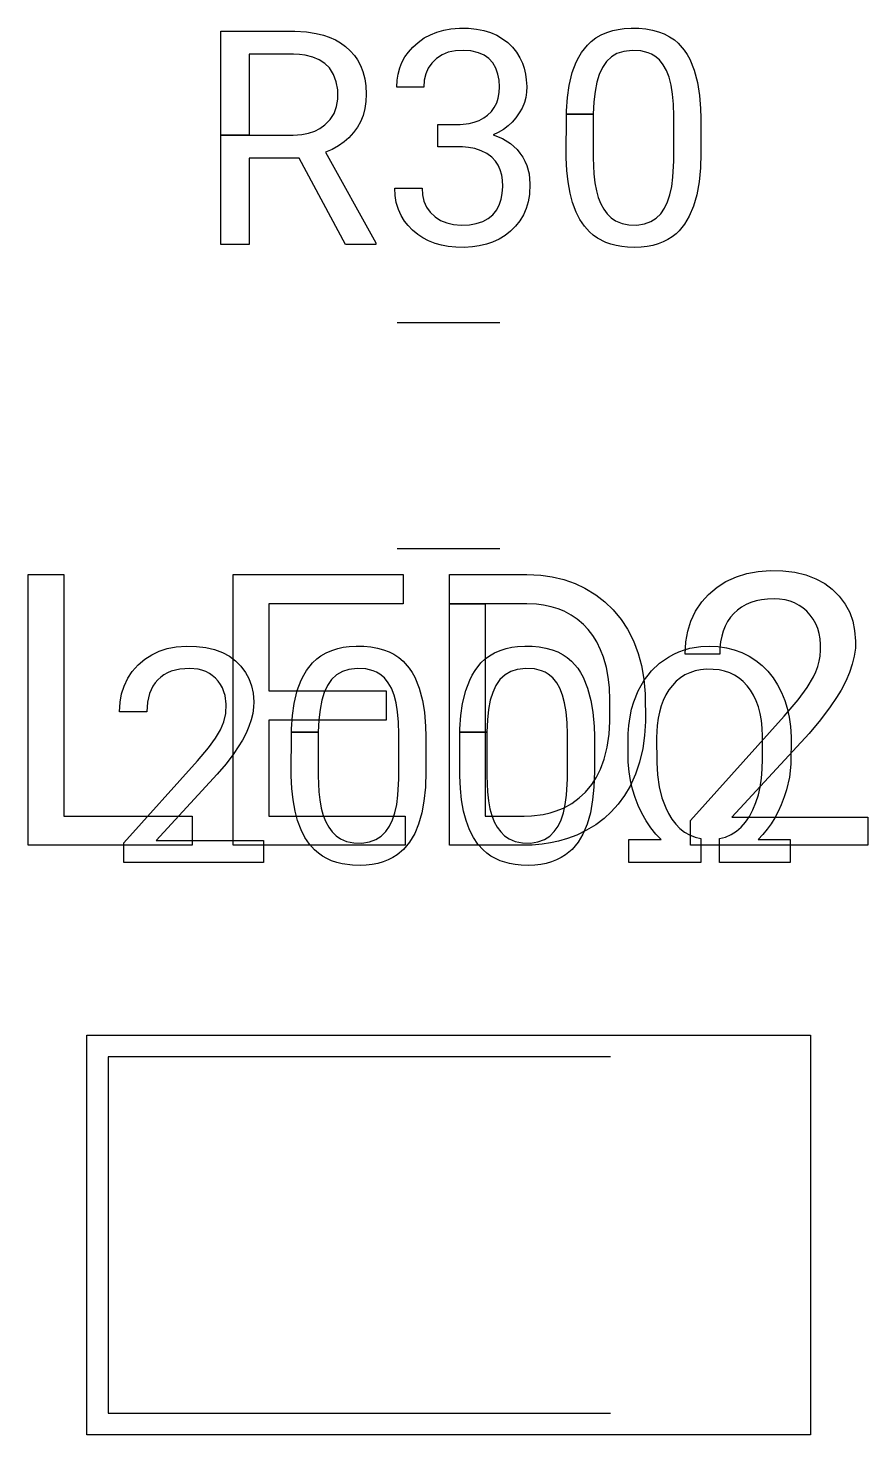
# Model space of a CAD drawing. Header units: inches. Extents: x 3.88 to 7.82, y -6.06 to -2.14.
# Drawn here: x 6.8722 to 7.0252, y -6.0285 to -5.7722 of the extents above; entities that cross this region are included whole.
import ezdxf

# ---------------------------------------------------------------- set-up
doc = ezdxf.new("R2010")
doc.units = ezdxf.units.IN
doc.header["$MEASUREMENT"] = 0
doc.layers.add('F.Silkscreen', color=41, linetype='CONTINUOUS', true_color=0xf2eda1)

msp = doc.modelspace()

# ---------------------------------------------------------------- linework, layer by layer
at = {"layer": 'F.Silkscreen', "linetype": 'CONTINUOUS'}
for p, q in [((6.90732, -5.77699), (6.90732, -5.77278)), ((6.90732, -5.77278), (6.92081, -5.77278)), ((6.92081, -5.77278), (6.92293, -5.77292)), ((6.92293, -5.77292), (6.9247, -5.7732)), ((6.9247, -5.7732), (6.926, -5.77352)), ((6.926, -5.77352), (6.92707, -5.77389)), ((6.92707, -5.77389), (6.9282, -5.77439)), ((6.9282, -5.77439), (6.92911, -5.77491)), ((6.94326, -5.77483), (6.9444, -5.77402)), ((6.9444, -5.77402), (6.94551, -5.77342)), ((6.94551, -5.77342), (6.94669, -5.77294)), ((6.94669, -5.77294), (6.94794, -5.77259)), ((6.94794, -5.77259), (6.94926, -5.77235)), ((6.94926, -5.77235), (6.95082, -5.77223)), ((6.95082, -5.77223), (6.95248, -5.77226)), ((6.95248, -5.77226), (6.95391, -5.77241)), ((6.95391, -5.77241), (6.95524, -5.77267)), ((6.95524, -5.77267), (6.95648, -5.77305)), ((6.95648, -5.77305), (6.95762, -5.77354)), ((6.95762, -5.77354), (6.95867, -5.77415)), ((6.95867, -5.77415), (6.95962, -5.77487)), ((6.97414, -5.77531), (6.97481, -5.77467)), ((6.97481, -5.77467), (6.97568, -5.77402)), ((6.97568, -5.77402), (6.97662, -5.77347)), ((6.97662, -5.77347), (6.97764, -5.77302)), ((6.97764, -5.77302), (6.97874, -5.77267)), ((6.97874, -5.77267), (6.97975, -5.77245)), ((6.97975, -5.77245), (6.98081, -5.77231)), ((6.98081, -5.77231), (6.98213, -5.77223)), ((6.98213, -5.77223), (6.98348, -5.77225)), ((6.98348, -5.77225), (6.98476, -5.77237)), ((6.98476, -5.77237), (6.98596, -5.77258)), ((6.98596, -5.77258), (6.98709, -5.77289)), ((6.98709, -5.77289), (6.98813, -5.77329)), ((6.98813, -5.77329), (6.98909, -5.77379)), ((6.98909, -5.77379), (6.98997, -5.77439)), ((6.98997, -5.77439), (6.99066, -5.77498)), ((6.90732, -5.79171), (6.90732, -5.77699)), ((6.92057, -5.77699), (6.91248, -5.77699)), ((6.91248, -5.77699), (6.91248, -5.79171)), ((6.92165, -5.77705), (6.92057, -5.77699)), ((6.92266, -5.77718), (6.92165, -5.77705)), ((6.92409, -5.77753), (6.92266, -5.77718)), ((6.92911, -5.77491), (6.93005, -5.77558)), ((6.93005, -5.77558), (6.93091, -5.77635)), ((6.93091, -5.77635), (6.93166, -5.77719)), ((6.93166, -5.77719), (6.93222, -5.77801)), ((6.94088, -5.77746), (6.9415, -5.77659)), ((6.9415, -5.77659), (6.94231, -5.77568)), ((6.94231, -5.77568), (6.94326, -5.77483)), ((6.94767, -5.77708), (6.94665, -5.77775)), ((6.94876, -5.77663), (6.94767, -5.77708)), ((6.95006, -5.77636), (6.94876, -5.77663)), ((6.95151, -5.77628), (6.95006, -5.77636)), ((6.9529, -5.77639), (6.95151, -5.77628)), ((6.95428, -5.77671), (6.9529, -5.77639)), ((6.95531, -5.77716), (6.95428, -5.77671)), ((6.95619, -5.77778), (6.95531, -5.77716)), ((6.95962, -5.77487), (6.96048, -5.7757)), ((6.96048, -5.7757), (6.96122, -5.77663)), ((6.96122, -5.77663), (6.96184, -5.77764)), ((6.97254, -5.77751), (6.97305, -5.77666)), ((6.97305, -5.77666), (6.97414, -5.77531)), ((6.97951, -5.77687), (6.97852, -5.77746)), ((6.98076, -5.77646), (6.97951, -5.77687)), ((6.98229, -5.77628), (6.98076, -5.77646)), ((6.98388, -5.77638), (6.98229, -5.77628)), ((6.98519, -5.77672), (6.98388, -5.77638)), ((6.98583, -5.777), (6.98519, -5.77672)), ((6.98641, -5.77735), (6.98583, -5.777)), ((6.99066, -5.77498), (6.99177, -5.77624)), ((6.99177, -5.77624), (6.9923, -5.77703)), ((6.9923, -5.77703), (6.99278, -5.7779)), ((6.92525, -5.77803), (6.92409, -5.77753)), ((6.92626, -5.77868), (6.92525, -5.77803)), ((6.92709, -5.77949), (6.92626, -5.77868)), ((6.92751, -5.78006), (6.92709, -5.77949)), ((6.93222, -5.77801), (6.93276, -5.77902)), ((6.93276, -5.77902), (6.93319, -5.78012)), ((6.93961, -5.78062), (6.93992, -5.77946)), ((6.93992, -5.77946), (6.94031, -5.77849)), ((6.94031, -5.77849), (6.94088, -5.77746)), ((6.94512, -5.77952), (6.94466, -5.78055)), ((6.94577, -5.7786), (6.94512, -5.77952)), ((6.94665, -5.77775), (6.94577, -5.7786)), ((6.9569, -5.77857), (6.95619, -5.77778)), ((6.95745, -5.77952), (6.9569, -5.77857)), ((6.95783, -5.78063), (6.95745, -5.77952)), ((6.96184, -5.77764), (6.96228, -5.77861)), ((6.96228, -5.77861), (6.96259, -5.77952)), ((6.96259, -5.77952), (6.96285, -5.78063)), ((6.97137, -5.78032), (6.97208, -5.77843)), ((6.97208, -5.77843), (6.97254, -5.77751)), ((6.97685, -5.77943), (6.97629, -5.78065)), ((6.9776, -5.77833), (6.97685, -5.77943)), ((6.97852, -5.77746), (6.9776, -5.77833)), ((6.98724, -5.77803), (6.98641, -5.77735)), ((6.98794, -5.77889), (6.98724, -5.77803)), ((6.98853, -5.77992), (6.98794, -5.77889)), ((6.99278, -5.7779), (6.99358, -5.77987)), ((6.99358, -5.77987), (6.99418, -5.78214)), ((6.92787, -5.78068), (6.92751, -5.78006)), ((6.92836, -5.78199), (6.92787, -5.78068)), ((6.92862, -5.78348), (6.92836, -5.78199)), ((6.93319, -5.78012), (6.93354, -5.78146)), ((6.93354, -5.78146), (6.93373, -5.78274)), ((6.93937, -5.78297), (6.93944, -5.7817)), ((6.93944, -5.7817), (6.93961, -5.78062)), ((6.94438, -5.7817), (6.94429, -5.78297)), ((6.94466, -5.78055), (6.94438, -5.7817)), ((6.95803, -5.78171), (6.95783, -5.78063)), ((6.95811, -5.78292), (6.95803, -5.78171)), ((6.96285, -5.78063), (6.96299, -5.78165)), ((6.96299, -5.78165), (6.96307, -5.78289)), ((6.9708, -5.78268), (6.97137, -5.78032)), ((6.97584, -5.7821), (6.97551, -5.78376)), ((6.97629, -5.78065), (6.97584, -5.7821)), ((6.98901, -5.78116), (6.98853, -5.77992)), ((6.98938, -5.78259), (6.98901, -5.78116)), ((6.99418, -5.78214), (6.99456, -5.7845)), ((6.92863, -5.78518), (6.92862, -5.78348)), ((6.93373, -5.78274), (6.93382, -5.78429)), ((6.93382, -5.78429), (6.93377, -5.78558)), ((6.94429, -5.78297), (6.93937, -5.78297)), ((6.95761, -5.78585), (6.95789, -5.78498)), ((6.95789, -5.78498), (6.95807, -5.78396)), ((6.95807, -5.78396), (6.95811, -5.78292)), ((6.96289, -5.78487), (6.96263, -5.7858)), ((6.96304, -5.78392), (6.96289, -5.78487)), ((6.96307, -5.78289), (6.96304, -5.78392)), ((6.97031, -5.7873), (6.97048, -5.78488)), ((6.97048, -5.78488), (6.9708, -5.78268)), ((6.97551, -5.78376), (6.9753, -5.78565)), ((6.98965, -5.78423), (6.98938, -5.78259)), ((6.98982, -5.78606), (6.98965, -5.78423)), ((6.99456, -5.7845), (6.99475, -5.78686)), ((6.92795, -5.78777), (6.92842, -5.78649)), ((6.92842, -5.78649), (6.92863, -5.78518)), ((6.93359, -5.78685), (6.93324, -5.78815)), ((6.93377, -5.78558), (6.93359, -5.78685)), ((6.95591, -5.7881), (6.95663, -5.78741)), ((6.95663, -5.78741), (6.95716, -5.7867)), ((6.95716, -5.7867), (6.95761, -5.78585)), ((6.96222, -5.78679), (6.96171, -5.78769)), ((6.96263, -5.7858), (6.96222, -5.78679)), ((6.97031, -5.78793), (6.97031, -5.7873)), ((6.9753, -5.78565), (6.9752, -5.78793)), ((6.98988, -5.78829), (6.98982, -5.78606)), ((6.99475, -5.78686), (6.9948, -5.78864)), ((6.92536, -5.79051), (6.92628, -5.78987)), ((6.92628, -5.78987), (6.92724, -5.78889)), ((6.92724, -5.78889), (6.92795, -5.78777)), ((6.93278, -5.78928), (6.93223, -5.79026)), ((6.93324, -5.78815), (6.93278, -5.78928)), ((6.94689, -5.79384), (6.94689, -5.78978)), ((6.94689, -5.78978), (6.95096, -5.78978)), ((6.95096, -5.78978), (6.95258, -5.7896)), ((6.95258, -5.7896), (6.95349, -5.78938)), ((6.95349, -5.78938), (6.95441, -5.78904)), ((6.95441, -5.78904), (6.95524, -5.7886)), ((6.95524, -5.7886), (6.95591, -5.7881)), ((6.95968, -5.79005), (6.95881, -5.79069)), ((6.96039, -5.78938), (6.95968, -5.79005)), ((6.9611, -5.78857), (6.96039, -5.78938)), ((6.96171, -5.78769), (6.9611, -5.78857)), ((6.97028, -5.79573), (6.97031, -5.78793)), ((6.97031, -5.78793), (6.9752, -5.78793)), ((6.9752, -5.78793), (6.97031, -5.78793)), ((6.9752, -5.78793), (6.9752, -5.79585)), ((6.98988, -5.7964), (6.98988, -5.78829)), ((6.9948, -5.78864), (6.9948, -5.79506)), ((6.90732, -5.81163), (6.90732, -5.79171)), ((6.90732, -5.79171), (6.91248, -5.79171)), ((6.91248, -5.79171), (6.90732, -5.79171)), ((6.91248, -5.79171), (6.92047, -5.79171)), ((6.92047, -5.79171), (6.92206, -5.7916)), ((6.92206, -5.7916), (6.9233, -5.79136)), ((6.9233, -5.79136), (6.92442, -5.79098)), ((6.92442, -5.79098), (6.92536, -5.79051)), ((6.93066, -5.79219), (6.92979, -5.79295)), ((6.93151, -5.79126), (6.93066, -5.79219)), ((6.93223, -5.79026), (6.93151, -5.79126)), ((6.95787, -5.79124), (6.95693, -5.79167)), ((6.95693, -5.79167), (6.95863, -5.79235)), ((6.95881, -5.79069), (6.95787, -5.79124)), ((6.95863, -5.79235), (6.96009, -5.79325)), ((6.92758, -5.79432), (6.92642, -5.79482)), ((6.92642, -5.79482), (6.93555, -5.81132)), ((6.92874, -5.79368), (6.92758, -5.79432)), ((6.92979, -5.79295), (6.92874, -5.79368)), ((6.95134, -5.79386), (6.94689, -5.79384)), ((6.95247, -5.79397), (6.95134, -5.79386)), ((6.9536, -5.79419), (6.95247, -5.79397)), ((6.95479, -5.79458), (6.9536, -5.79419)), ((6.95577, -5.79507), (6.95479, -5.79458)), ((6.95668, -5.79575), (6.95577, -5.79507)), ((6.96009, -5.79325), (6.96073, -5.79377)), ((6.96073, -5.79377), (6.96131, -5.79435)), ((6.96131, -5.79435), (6.96184, -5.79499)), ((6.96184, -5.79499), (6.96235, -5.79574)), ((6.9948, -5.79506), (6.99473, -5.79766)), ((6.92161, -5.79593), (6.91248, -5.79593)), ((6.91248, -5.79593), (6.91248, -5.81163)), ((6.93004, -5.81163), (6.92161, -5.79593)), ((6.95738, -5.79649), (6.95668, -5.79575)), ((6.95784, -5.79719), (6.95738, -5.79649)), ((6.95824, -5.79806), (6.95784, -5.79719)), ((6.96235, -5.79574), (6.96275, -5.79647)), ((6.96275, -5.79647), (6.96307, -5.79723)), ((6.96307, -5.79723), (6.96349, -5.79879)), ((6.97028, -5.79585), (6.97028, -5.79573)), ((6.97038, -5.79819), (6.97028, -5.79585)), ((6.9752, -5.79585), (6.97531, -5.79879)), ((6.98972, -5.79939), (6.98988, -5.7964)), ((6.99473, -5.79766), (6.99449, -5.80026)), ((6.95852, -5.79901), (6.95824, -5.79806)), ((6.95866, -5.79996), (6.95852, -5.79901)), ((6.9587, -5.8011), (6.95866, -5.79996)), ((6.96349, -5.79879), (6.96366, -5.8006)), ((6.9706, -5.80023), (6.97038, -5.79819)), ((6.97097, -5.80232), (6.9706, -5.80023)), ((6.97531, -5.79879), (6.9755, -5.80042)), ((6.98949, -5.80108), (6.98972, -5.79939)), ((6.99449, -5.80026), (6.99406, -5.80261)), ((6.93908, -5.80272), (6.93902, -5.8014)), ((6.93902, -5.8014), (6.94398, -5.8014)), ((6.93929, -5.80397), (6.93908, -5.80272)), ((6.94398, -5.8014), (6.94406, -5.80259)), ((6.94406, -5.80259), (6.94433, -5.80376)), ((6.95841, -5.80338), (6.95861, -5.80234)), ((6.95861, -5.80234), (6.9587, -5.8011)), ((6.96356, -5.80254), (6.96333, -5.80387)), ((6.96366, -5.8006), (6.96356, -5.80254)), ((6.97143, -5.80402), (6.97097, -5.80232)), ((6.9755, -5.80042), (6.97578, -5.80189)), ((6.97578, -5.80189), (6.97611, -5.80307)), ((6.98873, -5.8039), (6.98916, -5.80259)), ((6.98916, -5.80259), (6.98949, -5.80108)), ((6.99406, -5.80261), (6.99347, -5.80469)), ((6.93967, -5.80527), (6.93929, -5.80397)), ((6.94016, -5.80637), (6.93967, -5.80527)), ((6.94433, -5.80376), (6.9448, -5.80482)), ((6.9448, -5.80482), (6.94546, -5.80575)), ((6.95687, -5.80622), (6.95759, -5.80531)), ((6.95759, -5.80531), (6.9581, -5.80432)), ((6.9581, -5.80432), (6.95841, -5.80338)), ((6.96296, -5.80511), (6.96245, -5.80626)), ((6.96333, -5.80387), (6.96296, -5.80511)), ((6.97207, -5.80573), (6.97143, -5.80402)), ((6.97611, -5.80307), (6.97656, -5.80423)), ((6.97656, -5.80423), (6.9771, -5.80523)), ((6.9771, -5.80523), (6.97773, -5.80608)), ((6.9875, -5.80604), (6.98819, -5.80502)), ((6.98819, -5.80502), (6.98873, -5.8039)), ((6.99347, -5.80469), (6.9927, -5.80651)), ((6.94079, -5.80738), (6.94016, -5.80637)), ((6.94145, -5.80822), (6.94079, -5.80738)), ((6.94546, -5.80575), (6.94637, -5.80661)), ((6.94637, -5.80661), (6.94737, -5.80726)), ((6.94737, -5.80726), (6.9485, -5.80772)), ((6.9485, -5.80772), (6.94975, -5.80801)), ((6.94975, -5.80801), (6.95113, -5.80813)), ((6.95113, -5.80813), (6.95262, -5.80806)), ((6.95262, -5.80806), (6.95388, -5.80785)), ((6.95388, -5.80785), (6.95508, -5.80744)), ((6.95508, -5.80744), (6.95604, -5.80691)), ((6.95604, -5.80691), (6.95687, -5.80622)), ((6.96181, -5.80733), (6.96104, -5.80831)), ((6.96245, -5.80626), (6.96181, -5.80733)), ((6.97277, -5.8071), (6.97207, -5.80573)), ((6.97358, -5.80831), (6.97277, -5.8071)), ((6.97773, -5.80608), (6.97844, -5.80678)), ((6.97844, -5.80678), (6.97925, -5.80733)), ((6.97925, -5.80733), (6.98045, -5.80784)), ((6.98045, -5.80784), (6.98169, -5.80808)), ((6.98169, -5.80808), (6.98316, -5.80811)), ((6.98316, -5.80811), (6.98451, -5.80791)), ((6.98451, -5.80791), (6.9857, -5.80746)), ((6.9857, -5.80746), (6.98667, -5.80685)), ((6.98667, -5.80685), (6.9875, -5.80604)), ((6.99185, -5.80793), (6.99085, -5.80916)), ((6.9927, -5.80651), (6.99185, -5.80793)), ((6.94223, -5.80901), (6.94145, -5.80822)), ((6.94321, -5.80981), (6.94223, -5.80901)), ((6.94416, -5.81043), (6.94321, -5.80981)), ((6.94517, -5.81096), (6.94416, -5.81043)), ((6.95912, -5.81), (6.95802, -5.81067)), ((6.96013, -5.80921), (6.95912, -5.81)), ((6.96104, -5.80831), (6.96013, -5.80921)), ((6.97451, -5.80935), (6.97358, -5.80831)), ((6.9752, -5.80996), (6.97451, -5.80935)), ((6.97595, -5.81049), (6.9752, -5.80996)), ((6.97748, -5.81128), (6.97595, -5.81049)), ((6.98955, -5.81027), (6.98876, -5.81076)), ((6.99028, -5.80969), (6.98955, -5.81027)), ((6.99085, -5.80916), (6.99028, -5.80969)), ((6.91248, -5.81163), (6.90732, -5.81163)), ((6.93555, -5.81163), (6.93004, -5.81163)), ((6.93555, -5.81132), (6.93555, -5.81163)), ((6.94638, -5.81144), (6.94517, -5.81096)), ((6.94752, -5.81176), (6.94638, -5.81144)), ((6.94873, -5.812), (6.94752, -5.81176)), ((6.95017, -5.81215), (6.94873, -5.812)), ((6.95168, -5.81218), (6.95017, -5.81215)), ((6.95316, -5.81209), (6.95168, -5.81218)), ((6.95441, -5.81191), (6.95316, -5.81209)), ((6.95574, -5.8116), (6.95441, -5.81191)), ((6.95685, -5.81121), (6.95574, -5.8116)), ((6.95802, -5.81067), (6.95685, -5.81121)), ((6.97839, -5.8116), (6.97748, -5.81128)), ((6.97935, -5.81186), (6.97839, -5.8116)), ((6.98038, -5.81204), (6.97935, -5.81186)), ((6.98146, -5.81215), (6.98038, -5.81204)), ((6.98279, -5.81218), (6.98146, -5.81215)), ((6.98394, -5.81213), (6.98279, -5.81218)), ((6.98502, -5.81201), (6.98394, -5.81213)), ((6.98604, -5.81181), (6.98502, -5.81201)), ((6.98701, -5.81154), (6.98604, -5.81181)), ((6.98792, -5.81119), (6.98701, -5.81154)), ((6.98876, -5.81076), (6.98792, -5.81119)), ((6.93948, -5.82589), (6.95816, -5.82589)), ((6.93948, -5.86703), (6.95816, -5.86703)), ((6.87219, -5.92112), (6.87219, -5.87177)), ((6.87219, -5.87177), (6.87869, -5.87177)), ((6.87869, -5.87177), (6.87869, -5.91582)), ((6.90954, -5.92112), (6.90954, -5.87177)), ((6.90954, -5.87177), (6.94054, -5.87177)), ((6.94054, -5.87177), (6.94054, -5.87712)), ((6.94899, -5.87712), (6.94899, -5.87177)), ((6.94899, -5.87177), (6.96309, -5.87177)), ((6.96309, -5.87177), (6.96564, -5.8719)), ((6.96564, -5.8719), (6.9677, -5.8722)), ((7.0013, -5.87218), (7.00319, -5.87161)), ((7.00319, -5.87161), (7.00523, -5.87124)), ((7.00523, -5.87124), (7.00741, -5.87108)), ((7.00741, -5.87108), (7.00977, -5.87112)), ((7.00977, -5.87112), (7.01193, -5.87138)), ((7.01193, -5.87138), (7.01392, -5.87186)), ((7.01392, -5.87186), (7.01574, -5.87254)), ((6.9677, -5.8722), (6.96985, -5.87272)), ((6.96985, -5.87272), (6.97189, -5.87344)), ((6.97189, -5.87344), (6.97367, -5.87427)), ((6.97367, -5.87427), (6.97564, -5.87547)), ((6.99621, -5.8754), (6.99779, -5.87406)), ((6.99779, -5.87406), (6.99938, -5.87305)), ((6.99938, -5.87305), (7.0013, -5.87218)), ((7.01574, -5.87254), (7.01739, -5.87344)), ((7.01739, -5.87344), (7.01874, -5.87445)), ((7.01874, -5.87445), (7.02004, -5.87573)), ((6.94054, -5.87712), (6.91604, -5.87712)), ((6.91604, -5.87712), (6.91604, -5.89297)), ((6.94899, -5.91582), (6.94899, -5.87712)), ((6.94899, -5.87712), (6.95549, -5.87712)), ((6.95549, -5.87712), (6.94899, -5.87712)), ((6.95549, -5.87712), (6.95549, -5.91582)), ((6.96309, -5.87712), (6.95549, -5.87712)), ((6.96485, -5.8772), (6.96309, -5.87712)), ((6.96611, -5.87736), (6.96485, -5.8772)), ((6.97564, -5.87547), (6.9773, -5.87675)), ((6.9773, -5.87675), (6.9788, -5.87819)), ((6.99384, -5.87847), (6.99496, -5.87679)), ((6.99496, -5.87679), (6.99621, -5.8754)), ((7.00304, -5.87725), (7.00222, -5.87771)), ((7.00392, -5.87688), (7.00304, -5.87725)), ((7.00486, -5.87659), (7.00392, -5.87688)), ((7.00587, -5.87638), (7.00486, -5.87659)), ((7.00695, -5.87626), (7.00587, -5.87638)), ((7.00821, -5.87622), (7.00695, -5.87626)), ((7.00916, -5.87627), (7.00821, -5.87622)), ((7.01016, -5.87642), (7.00916, -5.87627)), ((7.01111, -5.87666), (7.01016, -5.87642)), ((7.01189, -5.87697), (7.01111, -5.87666)), ((7.01272, -5.8774), (7.01189, -5.87697)), ((7.02004, -5.87573), (7.0211, -5.87716)), ((7.0211, -5.87716), (7.02193, -5.87873)), ((6.9675, -5.87765), (6.96611, -5.87736)), ((6.9688, -5.87804), (6.9675, -5.87765)), ((6.96986, -5.87847), (6.9688, -5.87804)), ((6.97119, -5.87916), (6.96986, -5.87847)), ((6.97226, -5.87989), (6.97119, -5.87916)), ((6.9788, -5.87819), (6.98025, -5.87995)), ((6.99297, -5.8803), (6.99384, -5.87847)), ((7.00019, -5.87957), (6.99968, -5.88035)), ((7.00079, -5.87887), (7.00019, -5.87957)), ((7.00148, -5.87825), (7.00079, -5.87887)), ((7.00222, -5.87771), (7.00148, -5.87825)), ((7.01341, -5.87787), (7.01272, -5.8774)), ((7.01412, -5.87849), (7.01341, -5.87787)), ((7.01475, -5.87919), (7.01412, -5.87849)), ((7.01529, -5.87994), (7.01475, -5.87919)), ((7.02193, -5.87873), (7.02248, -5.88029)), ((6.97339, -5.88086), (6.97226, -5.87989)), ((6.97429, -5.88182), (6.97339, -5.88086)), ((6.97511, -5.88289), (6.97429, -5.88182)), ((6.98025, -5.87995), (6.98142, -5.88175)), ((6.98142, -5.88175), (6.9825, -5.88388)), ((6.99207, -5.88404), (6.99242, -5.88211)), ((6.99242, -5.88211), (6.99297, -5.8803)), ((6.99888, -5.88208), (6.9986, -5.88304)), ((6.99924, -5.88118), (6.99888, -5.88208)), ((6.99968, -5.88035), (6.99924, -5.88118)), ((7.01574, -5.88075), (7.01529, -5.87994)), ((7.0161, -5.88162), (7.01574, -5.88075)), ((7.01637, -5.88254), (7.0161, -5.88162)), ((7.02248, -5.88029), (7.02283, -5.88196)), ((7.02283, -5.88196), (7.02299, -5.88394)), ((6.89756, -5.88529), (6.89915, -5.88498)), ((6.89915, -5.88498), (6.90104, -5.88483)), ((6.90104, -5.88483), (6.9029, -5.88487)), ((6.9029, -5.88487), (6.9046, -5.88507)), ((6.92963, -5.88505), (6.9307, -5.88491)), ((6.9307, -5.88491), (6.93201, -5.88483)), ((6.93201, -5.88483), (6.93337, -5.88485)), ((6.93337, -5.88485), (6.93465, -5.88496)), ((6.93465, -5.88496), (6.93585, -5.88518)), ((6.96034, -5.88505), (6.9614, -5.88491)), ((6.9614, -5.88491), (6.96272, -5.88483)), ((6.96272, -5.88483), (6.96407, -5.88485)), ((6.96407, -5.88485), (6.96535, -5.88496)), ((6.96535, -5.88496), (6.96656, -5.88518)), ((6.97583, -5.88405), (6.97511, -5.88289)), ((6.97654, -5.88549), (6.97583, -5.88405)), ((6.9825, -5.88388), (6.98337, -5.88615)), ((6.99194, -5.88632), (6.99207, -5.88404)), ((6.99279, -5.88523), (6.9948, -5.8849)), ((6.9948, -5.8849), (6.99638, -5.88482)), ((6.99638, -5.88482), (6.99794, -5.8849)), ((6.99794, -5.8849), (6.99945, -5.88512)), ((6.9984, -5.88407), (6.99828, -5.88516)), ((6.9986, -5.88304), (6.9984, -5.88407)), ((7.01655, -5.88351), (7.01637, -5.88254)), ((7.01663, -5.88454), (7.01655, -5.88351)), ((7.01663, -5.88556), (7.01663, -5.88454)), ((7.02299, -5.88394), (7.02296, -5.88523)), ((6.89222, -5.88823), (6.89346, -5.88718)), ((6.89346, -5.88718), (6.89472, -5.88639)), ((6.89472, -5.88639), (6.89608, -5.88576)), ((6.89608, -5.88576), (6.89756, -5.88529)), ((6.9046, -5.88507), (6.90617, -5.88545)), ((6.90617, -5.88545), (6.9076, -5.88599)), ((6.9076, -5.88599), (6.9089, -5.88669)), ((6.9089, -5.88669), (6.90996, -5.88748)), ((6.90996, -5.88748), (6.91098, -5.88849)), ((6.92402, -5.8879), (6.92481, -5.88717)), ((6.92481, -5.88717), (6.92556, -5.88662)), ((6.92556, -5.88662), (6.9265, -5.88607)), ((6.9265, -5.88607), (6.92752, -5.88562)), ((6.92752, -5.88562), (6.92862, -5.88527)), ((6.92862, -5.88527), (6.92963, -5.88505)), ((6.93585, -5.88518), (6.93697, -5.88549)), ((6.93697, -5.88549), (6.93801, -5.88589)), ((6.93801, -5.88589), (6.93884, -5.88631)), ((6.93884, -5.88631), (6.93973, -5.8869)), ((6.93973, -5.8869), (6.94054, -5.88758)), ((6.95473, -5.8879), (6.95552, -5.88717)), ((6.95552, -5.88717), (6.95627, -5.88662)), ((6.95627, -5.88662), (6.95721, -5.88607)), ((6.95721, -5.88607), (6.95823, -5.88562)), ((6.95823, -5.88562), (6.95933, -5.88527)), ((6.95933, -5.88527), (6.96034, -5.88505)), ((6.96656, -5.88518), (6.96768, -5.88549)), ((6.96768, -5.88549), (6.96872, -5.88589)), ((6.96872, -5.88589), (6.96968, -5.88639)), ((6.96968, -5.88639), (6.97044, -5.8869)), ((6.97044, -5.8869), (6.97125, -5.88758)), ((6.97706, -5.88684), (6.97654, -5.88549)), ((6.97759, -5.8887), (6.97706, -5.88684)), ((6.98337, -5.88615), (6.98398, -5.88835)), ((6.98725, -5.88796), (6.98888, -5.88682)), ((6.98888, -5.88682), (6.98986, -5.88628)), ((6.98986, -5.88628), (6.99077, -5.88587)), ((6.99077, -5.88587), (6.99182, -5.8855)), ((6.99182, -5.8855), (6.99279, -5.88523)), ((6.99824, -5.88632), (6.99194, -5.88632)), ((6.99828, -5.88516), (6.99824, -5.88632)), ((6.99945, -5.88512), (7.00089, -5.88548)), ((7.00089, -5.88548), (7.00227, -5.886)), ((7.00227, -5.886), (7.00359, -5.88666)), ((7.00359, -5.88666), (7.00484, -5.88746)), ((7.00484, -5.88746), (7.00599, -5.88838)), ((7.01636, -5.8876), (7.01653, -5.88663)), ((7.01653, -5.88663), (7.01663, -5.88556)), ((7.02277, -5.88665), (7.02241, -5.88812)), ((7.02296, -5.88523), (7.02277, -5.88665)), ((6.89035, -5.89065), (6.89115, -5.88944)), ((6.89115, -5.88944), (6.89222, -5.88823)), ((6.89695, -5.89005), (6.89636, -5.89048)), ((6.89759, -5.88969), (6.89695, -5.89005)), ((6.89829, -5.8894), (6.89759, -5.88969)), ((6.89983, -5.88901), (6.89829, -5.8894)), ((6.90167, -5.88888), (6.89983, -5.88901)), ((6.90321, -5.88903), (6.90167, -5.88888)), ((6.90387, -5.8892), (6.90321, -5.88903)), ((6.90457, -5.88947), (6.90387, -5.8892)), ((6.90522, -5.88981), (6.90457, -5.88947)), ((6.90576, -5.89018), (6.90522, -5.88981)), ((6.91098, -5.88849), (6.91182, -5.88962)), ((6.91182, -5.88962), (6.91242, -5.89074)), ((6.92196, -5.89103), (6.92242, -5.89011)), ((6.92242, -5.89011), (6.92293, -5.88926)), ((6.92293, -5.88926), (6.92402, -5.8879)), ((6.9284, -5.89006), (6.92748, -5.89092)), ((6.92949, -5.88943), (6.9284, -5.89006)), ((6.93064, -5.88906), (6.92949, -5.88943)), ((6.93217, -5.88888), (6.93064, -5.88906)), ((6.93376, -5.88898), (6.93217, -5.88888)), ((6.93507, -5.88932), (6.93376, -5.88898)), ((6.93571, -5.8896), (6.93507, -5.88932)), ((6.9363, -5.88995), (6.93571, -5.8896)), ((6.93712, -5.89063), (6.9363, -5.88995)), ((6.94054, -5.88758), (6.94165, -5.88884)), ((6.94165, -5.88884), (6.94218, -5.88963)), ((6.94218, -5.88963), (6.94266, -5.8905)), ((6.95267, -5.89103), (6.95313, -5.89011)), ((6.95313, -5.89011), (6.95364, -5.88926)), ((6.95364, -5.88926), (6.95473, -5.8879)), ((6.95911, -5.89006), (6.95819, -5.89092)), ((6.96019, -5.88943), (6.95911, -5.89006)), ((6.96135, -5.88906), (6.96019, -5.88943)), ((6.96288, -5.88888), (6.96135, -5.88906)), ((6.96447, -5.88898), (6.96288, -5.88888)), ((6.96578, -5.88932), (6.96447, -5.88898)), ((6.96642, -5.8896), (6.96578, -5.88932)), ((6.967, -5.88995), (6.96642, -5.8896)), ((6.96783, -5.89063), (6.967, -5.88995)), ((6.97125, -5.88758), (6.97236, -5.88884)), ((6.97236, -5.88884), (6.97289, -5.88963)), ((6.97289, -5.88963), (6.97337, -5.8905)), ((6.97793, -5.89049), (6.97759, -5.8887)), ((6.98398, -5.88835), (6.98443, -5.89087)), ((6.9845, -5.89103), (6.98517, -5.8901)), ((6.98517, -5.8901), (6.98582, -5.88933)), ((6.98582, -5.88933), (6.98725, -5.88796)), ((6.99191, -5.89009), (6.99108, -5.89062)), ((6.99279, -5.88968), (6.99191, -5.89009)), ((6.99374, -5.88936), (6.99279, -5.88968)), ((6.99475, -5.88915), (6.99374, -5.88936)), ((6.99582, -5.88905), (6.99475, -5.88915)), ((6.99707, -5.88906), (6.99582, -5.88905)), ((6.99812, -5.88917), (6.99707, -5.88906)), ((6.99912, -5.88939), (6.99812, -5.88917)), ((7.00006, -5.88971), (6.99912, -5.88939)), ((7.00094, -5.89014), (7.00006, -5.88971)), ((7.00599, -5.88838), (7.00703, -5.88942)), ((7.00703, -5.88942), (7.00796, -5.89058)), ((7.01533, -5.89045), (7.01575, -5.88951)), ((7.01575, -5.88951), (7.0161, -5.88856)), ((7.0161, -5.88856), (7.01636, -5.8876)), ((7.02189, -5.88964), (7.02121, -5.89121)), ((7.02241, -5.88812), (7.02189, -5.88964)), ((6.88923, -5.89352), (6.88967, -5.8921)), ((6.88967, -5.8921), (6.89035, -5.89065)), ((6.89495, -5.89213), (6.89432, -5.89349)), ((6.89536, -5.89152), (6.89495, -5.89213)), ((6.89583, -5.89096), (6.89536, -5.89152)), ((6.89636, -5.89048), (6.89583, -5.89096)), ((6.90632, -5.89067), (6.90576, -5.89018)), ((6.90682, -5.89122), (6.90632, -5.89067)), ((6.90725, -5.89181), (6.90682, -5.89122)), ((6.9076, -5.89245), (6.90725, -5.89181)), ((6.90788, -5.89313), (6.9076, -5.89245)), ((6.91242, -5.89074), (6.9129, -5.89208)), ((6.9129, -5.89208), (6.91318, -5.8934)), ((6.92125, -5.89292), (6.92196, -5.89103)), ((6.92673, -5.89202), (6.92617, -5.89325)), ((6.92748, -5.89092), (6.92673, -5.89202)), ((6.93782, -5.89149), (6.93712, -5.89063)), ((6.93841, -5.89252), (6.93782, -5.89149)), ((6.93889, -5.89376), (6.93841, -5.89252)), ((6.94266, -5.8905), (6.94346, -5.89246)), ((6.94346, -5.89246), (6.94407, -5.89474)), ((6.95196, -5.89292), (6.95267, -5.89103)), ((6.95744, -5.89202), (6.95688, -5.89325)), ((6.95819, -5.89092), (6.95744, -5.89202)), ((6.96853, -5.89149), (6.96783, -5.89063)), ((6.96912, -5.89252), (6.96853, -5.89149)), ((6.9696, -5.89376), (6.96912, -5.89252)), ((6.97337, -5.8905), (6.97417, -5.89246)), ((6.97417, -5.89246), (6.97477, -5.89474)), ((6.97815, -5.89238), (6.97793, -5.89049)), ((6.97824, -5.89466), (6.97815, -5.89238)), ((6.98339, -5.89297), (6.9845, -5.89103)), ((6.98443, -5.89087), (6.98466, -5.89351)), ((6.98962, -5.89198), (6.98898, -5.89281)), ((6.99032, -5.89124), (6.98962, -5.89198)), ((6.99108, -5.89062), (6.99032, -5.89124)), ((7.00176, -5.89067), (7.00094, -5.89014)), ((7.00252, -5.8913), (7.00176, -5.89067)), ((7.00322, -5.89204), (7.00252, -5.8913)), ((7.00385, -5.89287), (7.00322, -5.89204)), ((7.00796, -5.89058), (7.0088, -5.89186)), ((7.0088, -5.89186), (7.00952, -5.89325)), ((7.01251, -5.89462), (7.01417, -5.89236)), ((7.01417, -5.89236), (7.01533, -5.89045)), ((7.02121, -5.89121), (7.02037, -5.89283)), ((6.88886, -5.89683), (6.88896, -5.89504)), ((6.88896, -5.89504), (6.88923, -5.89352)), ((6.89394, -5.89506), (6.89382, -5.89683)), ((6.89432, -5.89349), (6.89394, -5.89506)), ((6.90809, -5.89385), (6.90788, -5.89313)), ((6.9083, -5.89543), (6.90809, -5.89385)), ((6.91318, -5.8934), (6.9133, -5.89496)), ((6.9133, -5.89496), (6.91328, -5.89598)), ((6.91604, -5.89297), (6.93744, -5.89297)), ((6.92068, -5.89528), (6.92125, -5.89292)), ((6.92572, -5.8947), (6.92539, -5.89636)), ((6.92617, -5.89325), (6.92572, -5.8947)), ((6.93744, -5.89297), (6.93744, -5.89832)), ((6.93926, -5.89519), (6.93889, -5.89376)), ((6.93953, -5.89682), (6.93926, -5.89519)), ((6.94407, -5.89474), (6.94441, -5.89687)), ((6.95139, -5.89528), (6.95196, -5.89292)), ((6.95643, -5.8947), (6.9561, -5.89636)), ((6.95688, -5.89325), (6.95643, -5.8947)), ((6.96997, -5.89519), (6.9696, -5.89376)), ((6.97024, -5.89682), (6.96997, -5.89519)), ((6.97477, -5.89474), (6.97512, -5.89687)), ((6.97823, -5.89857), (6.97824, -5.89466)), ((6.98219, -5.89631), (6.98258, -5.89499)), ((6.98258, -5.89499), (6.98339, -5.89297)), ((6.98466, -5.89351), (6.98469, -5.89857)), ((6.98794, -5.89474), (6.98759, -5.8957)), ((6.98842, -5.89373), (6.98794, -5.89474)), ((6.98898, -5.89281), (6.98842, -5.89373)), ((7.00441, -5.89379), (7.00385, -5.89287)), ((7.00489, -5.8948), (7.00441, -5.89379)), ((7.00529, -5.8959), (7.00489, -5.8948)), ((7.00952, -5.89325), (7.01012, -5.89473)), ((7.00999, -5.89762), (7.01251, -5.89462)), ((7.01012, -5.89473), (7.01056, -5.89615)), ((7.01954, -5.89421), (7.01839, -5.89592)), ((7.02037, -5.89283), (7.01954, -5.89421)), ((6.89382, -5.89683), (6.88886, -5.89683)), ((6.90788, -5.8986), (6.90822, -5.89708)), ((6.90822, -5.89708), (6.9083, -5.89543)), ((6.91313, -5.89709), (6.91285, -5.89825)), ((6.91328, -5.89598), (6.91313, -5.89709)), ((6.92019, -5.8999), (6.92037, -5.89748)), ((6.92037, -5.89748), (6.92068, -5.89528)), ((6.92539, -5.89636), (6.92518, -5.89824)), ((6.9397, -5.89866), (6.93953, -5.89682)), ((6.94441, -5.89687), (6.94463, -5.89946)), ((6.9509, -5.8999), (6.95107, -5.89748)), ((6.95107, -5.89748), (6.95139, -5.89528)), ((6.9561, -5.89636), (6.95589, -5.89824)), ((6.97042, -5.89883), (6.97024, -5.89682)), ((6.97512, -5.89687), (6.97534, -5.89946)), ((6.98167, -5.89927), (6.98189, -5.89769)), ((6.98189, -5.89769), (6.98219, -5.89631)), ((6.98726, -5.89687), (6.98703, -5.89796)), ((6.98759, -5.8957), (6.98726, -5.89687)), ((6.99289, -5.91662), (7.00999, -5.89762)), ((7.0056, -5.89709), (7.00529, -5.8959)), ((7.00583, -5.89838), (7.0056, -5.89709)), ((7.01056, -5.89615), (7.01092, -5.89776)), ((7.01092, -5.89776), (7.01115, -5.89945)), ((7.01839, -5.89592), (7.01661, -5.89828)), ((6.90636, -5.90159), (6.90727, -5.90008)), ((6.90727, -5.90008), (6.90788, -5.8986)), ((6.91244, -5.89945), (6.91191, -5.90068)), ((6.91285, -5.89825), (6.91244, -5.89945)), ((6.93744, -5.89832), (6.91604, -5.89832)), ((6.91604, -5.89832), (6.91604, -5.91582)), ((6.92019, -5.90053), (6.92019, -5.8999)), ((6.92518, -5.89824), (6.92508, -5.90053)), ((6.93976, -5.90089), (6.9397, -5.89866)), ((6.94463, -5.89946), (6.94469, -5.90124)), ((6.9509, -5.90053), (6.9509, -5.8999)), ((6.95589, -5.89824), (6.95579, -5.90053)), ((6.97047, -5.90089), (6.97042, -5.89883)), ((6.97534, -5.89946), (6.97539, -5.90124)), ((6.97809, -5.90087), (6.97823, -5.89857)), ((6.98156, -5.90076), (6.98167, -5.89927)), ((6.98469, -5.89857), (6.98454, -5.9011)), ((6.98685, -5.89929), (6.98673, -5.90145)), ((6.98703, -5.89796), (6.98685, -5.89929)), ((7.00599, -5.89975), (7.00583, -5.89838)), ((7.00606, -5.90122), (7.00599, -5.89975)), ((7.01115, -5.89945), (7.01126, -5.90136)), ((7.01661, -5.89828), (7.01454, -5.90073)), ((6.90505, -5.90337), (6.90636, -5.90159)), ((6.91124, -5.90195), (6.90969, -5.90439)), ((6.91191, -5.90068), (6.91124, -5.90195)), ((6.92016, -5.90833), (6.92019, -5.90053)), ((6.92019, -5.90053), (6.92508, -5.90053)), ((6.92508, -5.90053), (6.92019, -5.90053)), ((6.92508, -5.90053), (6.92508, -5.90844)), ((6.93976, -5.909), (6.93976, -5.90089)), ((6.94469, -5.90124), (6.94469, -5.90766)), ((6.95087, -5.90833), (6.9509, -5.90053)), ((6.9509, -5.90053), (6.95579, -5.90053)), ((6.95579, -5.90053), (6.9509, -5.90053)), ((6.95579, -5.90053), (6.95579, -5.90844)), ((6.97047, -5.909), (6.97047, -5.90089)), ((6.97539, -5.90124), (6.97539, -5.90766)), ((6.97775, -5.90325), (6.97809, -5.90087)), ((6.98157, -5.906), (6.98156, -5.90076)), ((6.98454, -5.9011), (6.98421, -5.90351)), ((6.98673, -5.90145), (6.98675, -5.90604)), ((7.01454, -5.90073), (7.00044, -5.91602)), ((7.00606, -5.90537), (7.00606, -5.90122)), ((7.01126, -5.90136), (7.01121, -5.90632)), ((6.90307, -5.90573), (6.90505, -5.90337)), ((6.90969, -5.90439), (6.90829, -5.90625)), ((6.97652, -5.90723), (6.97719, -5.90543)), ((6.97719, -5.90543), (6.97775, -5.90325)), ((6.98421, -5.90351), (6.98364, -5.90598)), ((7.00599, -5.90726), (7.00606, -5.90537)), ((6.88961, -5.92069), (6.90307, -5.90573)), ((6.90829, -5.90625), (6.90665, -5.90818)), ((6.94469, -5.90766), (6.9446, -5.9105)), ((6.97539, -5.90766), (6.97531, -5.9105)), ((6.97578, -5.9087), (6.97652, -5.90723)), ((6.98172, -5.90773), (6.98157, -5.906)), ((6.98198, -5.90932), (6.98172, -5.90773)), ((6.98364, -5.90598), (6.98291, -5.90814)), ((6.98675, -5.90604), (6.9869, -5.90826)), ((7.00584, -5.90886), (7.00599, -5.90726)), ((7.01121, -5.90632), (7.01093, -5.90868)), ((6.90665, -5.90818), (6.89555, -5.92022)), ((6.92016, -5.90844), (6.92016, -5.90833)), ((6.92026, -5.91079), (6.92016, -5.90844)), ((6.92508, -5.90844), (6.92519, -5.91139)), ((6.9396, -5.91199), (6.93976, -5.909)), ((6.9446, -5.9105), (6.94434, -5.91309)), ((6.95087, -5.90844), (6.95087, -5.90833)), ((6.95097, -5.91079), (6.95087, -5.90844)), ((6.95579, -5.90844), (6.9559, -5.91139)), ((6.97031, -5.91199), (6.97047, -5.909)), ((6.97378, -5.91141), (6.97491, -5.91004)), ((6.97491, -5.91004), (6.97578, -5.9087)), ((6.97531, -5.9105), (6.97508, -5.91286)), ((6.98191, -5.91033), (6.9809, -5.91205)), ((6.98291, -5.90814), (6.98191, -5.91033)), ((6.98235, -5.91089), (6.98198, -5.90932)), ((6.9869, -5.90826), (6.98722, -5.91048)), ((6.98722, -5.91048), (6.98772, -5.9125)), ((7.00528, -5.91191), (7.00559, -5.91052)), ((7.00559, -5.91052), (7.00584, -5.90886)), ((7.01093, -5.90868), (7.01039, -5.91102)), ((6.92048, -5.91283), (6.92026, -5.91079)), ((6.92085, -5.91492), (6.92048, -5.91283)), ((6.92519, -5.91139), (6.92536, -5.91286)), ((6.92536, -5.91286), (6.92563, -5.91435)), ((6.93937, -5.91368), (6.9396, -5.91199)), ((6.94434, -5.91309), (6.94395, -5.91521)), ((6.95119, -5.91283), (6.95097, -5.91079)), ((6.95156, -5.91492), (6.95119, -5.91283)), ((6.9559, -5.91139), (6.95609, -5.91302)), ((6.95609, -5.91302), (6.95637, -5.91449)), ((6.97008, -5.91368), (6.97031, -5.91199)), ((6.97126, -5.91349), (6.97265, -5.91247)), ((6.97265, -5.91247), (6.97378, -5.91141)), ((6.97508, -5.91286), (6.97466, -5.91521)), ((6.9809, -5.91205), (6.97975, -5.91362)), ((6.98283, -5.91244), (6.98235, -5.91089)), ((6.98337, -5.91384), (6.98283, -5.91244)), ((6.98772, -5.9125), (6.98839, -5.91432)), ((7.00484, -5.91335), (7.00528, -5.91191)), ((7.00998, -5.91231), (7.00944, -5.91372)), ((7.01039, -5.91102), (7.00998, -5.91231)), ((6.92131, -5.91662), (6.92085, -5.91492)), ((6.92563, -5.91435), (6.92599, -5.91567)), ((6.92599, -5.91567), (6.92645, -5.91683)), ((6.93861, -5.9165), (6.93904, -5.91519)), ((6.93904, -5.91519), (6.93937, -5.91368)), ((6.94395, -5.91521), (6.94335, -5.91729)), ((6.95202, -5.91662), (6.95156, -5.91492)), ((6.95637, -5.91449), (6.9567, -5.91567)), ((6.9567, -5.91567), (6.95715, -5.91683)), ((6.96394, -5.91576), (6.96609, -5.91549)), ((6.96609, -5.91549), (6.96731, -5.91521)), ((6.96731, -5.91521), (6.96827, -5.91492)), ((6.96827, -5.91492), (6.96974, -5.91433)), ((6.96932, -5.9165), (6.96975, -5.91519)), ((6.96974, -5.91433), (6.97126, -5.91349)), ((6.96975, -5.91519), (6.97008, -5.91368)), ((6.97466, -5.91521), (6.97406, -5.91729)), ((6.97847, -5.91505), (6.97719, -5.91623)), ((6.97975, -5.91362), (6.97847, -5.91505)), ((6.98405, -5.91529), (6.98337, -5.91384)), ((6.98482, -5.91664), (6.98405, -5.91529)), ((6.98839, -5.91432), (6.98888, -5.91534)), ((6.98888, -5.91534), (6.98952, -5.91637)), ((7.00367, -5.91587), (7.0043, -5.91468)), ((7.0043, -5.91468), (7.00484, -5.91335)), ((7.0089, -5.91494), (7.00829, -5.91609)), ((7.00944, -5.91372), (7.0089, -5.91494)), ((6.87869, -5.91582), (6.90209, -5.91582)), ((6.90209, -5.91582), (6.90209, -5.92112)), ((6.91604, -5.91582), (6.94089, -5.91582)), ((6.92195, -5.91833), (6.92131, -5.91662)), ((6.92645, -5.91683), (6.92699, -5.91783)), ((6.92699, -5.91783), (6.92761, -5.91868)), ((6.93738, -5.91863), (6.93808, -5.91762)), ((6.93808, -5.91762), (6.93861, -5.9165)), ((6.94089, -5.91582), (6.94089, -5.92112)), ((6.94335, -5.91729), (6.94266, -5.91895)), ((6.94899, -5.92112), (6.94899, -5.91582)), ((6.95266, -5.91833), (6.95202, -5.91662)), ((6.95549, -5.91582), (6.96258, -5.91582)), ((6.95715, -5.91683), (6.95769, -5.91783)), ((6.95769, -5.91783), (6.95832, -5.91868)), ((6.96258, -5.91582), (6.96394, -5.91576)), ((6.96809, -5.91863), (6.96878, -5.91762)), ((6.96878, -5.91762), (6.96932, -5.9165)), ((6.97406, -5.91729), (6.97329, -5.91911)), ((6.97565, -5.91738), (6.97398, -5.91839)), ((6.97719, -5.91623), (6.97565, -5.91738)), ((6.98568, -5.91791), (6.98482, -5.91664)), ((6.98662, -5.91907), (6.98568, -5.91791)), ((6.98952, -5.91637), (6.99022, -5.91727)), ((6.99022, -5.91727), (6.99099, -5.91805)), ((6.99099, -5.91805), (6.99184, -5.9187)), ((6.99289, -5.92112), (6.99289, -5.91662)), ((7.00044, -5.91602), (7.02524, -5.91602)), ((7.00128, -5.91856), (7.00215, -5.91782)), ((7.00215, -5.91782), (7.00295, -5.91692)), ((7.00295, -5.91692), (7.00367, -5.91587)), ((7.00688, -5.91821), (7.00609, -5.91917)), ((7.00762, -5.91718), (7.00688, -5.91821)), ((7.00829, -5.91609), (7.00762, -5.91718)), ((7.02524, -5.91602), (7.02524, -5.92112)), ((6.88961, -5.92423), (6.88961, -5.92069)), ((6.89555, -5.92022), (6.91508, -5.92022)), ((6.91508, -5.92022), (6.91508, -5.92423)), ((6.92265, -5.9197), (6.92195, -5.91833)), ((6.92346, -5.9209), (6.92265, -5.9197)), ((6.92761, -5.91868), (6.92833, -5.91938)), ((6.92833, -5.91938), (6.92914, -5.91993)), ((6.92914, -5.91993), (6.93023, -5.92041)), ((6.93023, -5.92041), (6.93158, -5.92068)), ((6.93158, -5.92068), (6.93304, -5.92071)), ((6.93304, -5.92071), (6.93439, -5.9205)), ((6.93439, -5.9205), (6.93558, -5.92006)), ((6.93558, -5.92006), (6.93655, -5.91945)), ((6.93655, -5.91945), (6.93738, -5.91863)), ((6.94173, -5.92053), (6.94062, -5.92187)), ((6.94266, -5.91895), (6.94173, -5.92053)), ((6.95336, -5.9197), (6.95266, -5.91833)), ((6.95417, -5.9209), (6.95336, -5.9197)), ((6.95832, -5.91868), (6.95903, -5.91938)), ((6.95903, -5.91938), (6.95984, -5.91993)), ((6.95984, -5.91993), (6.96094, -5.92041)), ((6.96094, -5.92041), (6.96228, -5.92068)), ((6.96228, -5.92068), (6.96375, -5.92071)), ((6.96375, -5.92071), (6.9651, -5.9205)), ((6.9651, -5.9205), (6.96629, -5.92006)), ((6.9674, -5.92069), (6.96586, -5.92092)), ((6.96629, -5.92006), (6.96726, -5.91945)), ((6.96726, -5.91945), (6.96809, -5.91863)), ((6.96888, -5.92037), (6.9674, -5.92069)), ((6.97049, -5.9199), (6.96888, -5.92037)), ((6.97219, -5.91926), (6.97049, -5.9199)), ((6.97244, -5.92053), (6.97133, -5.92187)), ((6.97398, -5.91839), (6.97219, -5.91926)), ((6.97329, -5.91911), (6.97244, -5.92053)), ((6.98165, -5.92423), (6.98165, -5.92006)), ((6.98165, -5.92006), (6.98756, -5.92006)), ((6.98756, -5.92006), (6.98662, -5.91907)), ((6.99184, -5.9187), (6.99275, -5.91923)), ((6.99275, -5.91923), (6.99374, -5.91963)), ((6.99374, -5.91963), (6.9948, -5.9199)), ((6.9948, -5.9199), (6.9948, -5.92423)), ((6.99819, -5.9199), (6.99929, -5.91961)), ((6.99819, -5.92423), (6.99819, -5.9199)), ((6.99929, -5.91961), (7.00032, -5.91916)), ((7.00032, -5.91916), (7.00128, -5.91856)), ((7.00609, -5.91917), (7.00524, -5.92006)), ((7.00524, -5.92006), (7.0111, -5.92006)), ((7.0111, -5.92006), (7.0111, -5.92423)), ((6.90209, -5.92112), (6.87219, -5.92112)), ((6.94089, -5.92112), (6.90954, -5.92112)), ((6.92439, -5.92195), (6.92346, -5.9209)), ((6.92509, -5.92255), (6.92439, -5.92195)), ((6.92584, -5.92309), (6.92509, -5.92255)), ((6.92664, -5.92355), (6.92584, -5.92309)), ((6.93865, -5.92336), (6.9378, -5.92379)), ((6.93943, -5.92286), (6.93865, -5.92336)), ((6.94062, -5.92187), (6.93943, -5.92286)), ((6.96264, -5.92112), (6.94899, -5.92112)), ((6.9551, -5.92195), (6.95417, -5.9209)), ((6.95579, -5.92255), (6.9551, -5.92195)), ((6.95654, -5.92309), (6.95579, -5.92255)), ((6.95735, -5.92355), (6.95654, -5.92309)), ((6.96408, -5.92107), (6.96264, -5.92112)), ((6.96586, -5.92092), (6.96408, -5.92107)), ((6.96935, -5.92336), (6.96851, -5.92379)), ((6.97014, -5.92286), (6.96935, -5.92336)), ((6.97133, -5.92187), (6.97014, -5.92286)), ((7.02524, -5.92112), (6.99289, -5.92112)), ((6.91508, -5.92423), (6.88961, -5.92423)), ((6.92751, -5.92393), (6.92664, -5.92355)), ((6.92843, -5.92425), (6.92751, -5.92393)), ((6.9294, -5.92449), (6.92843, -5.92425)), ((6.93134, -5.92475), (6.9294, -5.92449)), ((6.93268, -5.92478), (6.93134, -5.92475)), ((6.93382, -5.92473), (6.93268, -5.92478)), ((6.9349, -5.92461), (6.93382, -5.92473)), ((6.93593, -5.92441), (6.9349, -5.92461)), ((6.93689, -5.92413), (6.93593, -5.92441)), ((6.9378, -5.92379), (6.93689, -5.92413)), ((6.95821, -5.92393), (6.95735, -5.92355)), ((6.95995, -5.92446), (6.95821, -5.92393)), ((6.96097, -5.92464), (6.95995, -5.92446)), ((6.96205, -5.92475), (6.96097, -5.92464)), ((6.96338, -5.92478), (6.96205, -5.92475)), ((6.96453, -5.92473), (6.96338, -5.92478)), ((6.96561, -5.92461), (6.96453, -5.92473)), ((6.96663, -5.92441), (6.96561, -5.92461)), ((6.9676, -5.92413), (6.96663, -5.92441)), ((6.96851, -5.92379), (6.9676, -5.92413)), ((6.9948, -5.92423), (6.98165, -5.92423)), ((7.0111, -5.92423), (6.99819, -5.92423)), ((6.88287, -5.95571), (7.01476, -5.95571)), ((6.88287, -6.02854), (6.88287, -5.95571)), ((7.01476, -5.95571), (7.01476, -6.02854)), ((6.88681, -5.95965), (6.88681, -6.02461)), ((6.97835, -5.95965), (6.88681, -5.95965)), ((6.88681, -6.02461), (6.97835, -6.02461)), ((7.01476, -6.02854), (6.88287, -6.02854))]:
    msp.add_line(p, q, dxfattribs=at)

doc.saveas('drawing.dxf')
